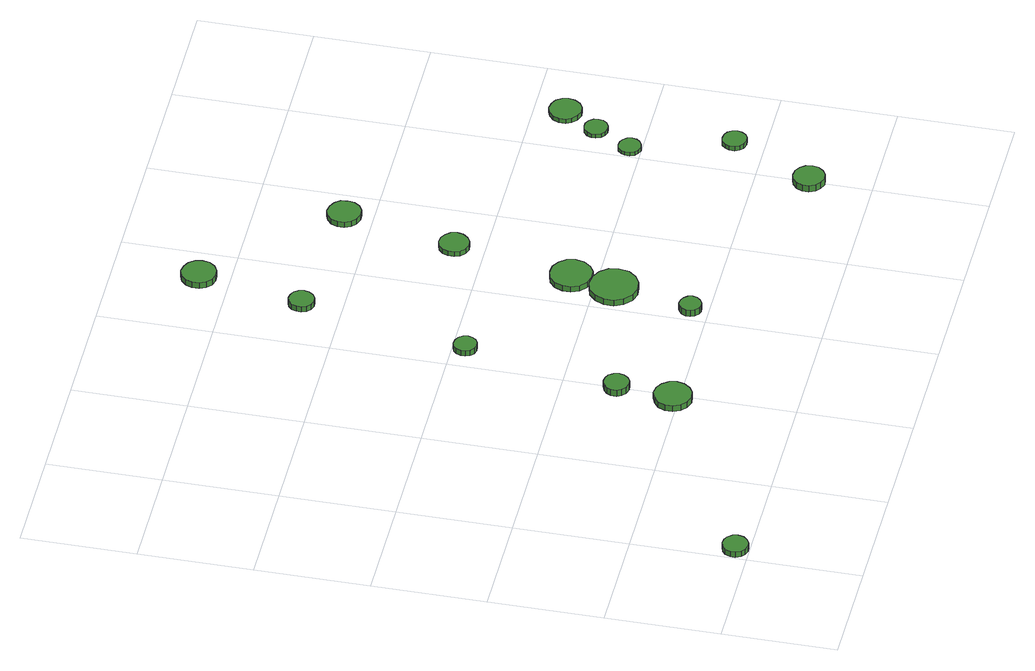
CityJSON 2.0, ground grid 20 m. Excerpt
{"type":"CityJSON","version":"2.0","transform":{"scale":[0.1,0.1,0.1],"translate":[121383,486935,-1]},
"CityObjects":{
"tree1":{"type":"SolitaryVegetationObject","attributes":{"function":"something"},"geometry":[{"type":"MultiSurface","lod":"1","boundaries":[[[0,1,2,3,4,5,6,7,8,9,10,11,12,13,14]],[[15,16,17,18,19,20,21,22,23,24,25,26,27,28,29]],[[0,29,28,1]],[[1,28,27,2]],[[2,27,26,3]],[[3,26,25,4]],[[4,25,24,5]],[[5,24,23,6]],[[6,23,22,7]],[[7,22,21,8]],[[8,21,20,9]],[[9,20,19,10]],[[10,19,18,11]],[[11,18,17,12]],[[12,17,16,13]],[[13,16,15,14]],[[14,15,29,0]]]}]},
"tree2":{"type":"SolitaryVegetationObject","attributes":{"function":"something"},"geometry":[{"type":"MultiSurface","lod":"1","boundaries":[[[30,31,32,33,34,35,36,37,38,39,40,41,42,43,44]],[[45,46,47,48,49,50,51,52,53,54,55,56,57,58,59]],[[30,59,58,31]],[[31,58,57,32]],[[32,57,56,33]],[[33,56,55,34]],[[34,55,54,35]],[[35,54,53,36]],[[36,53,52,37]],[[37,52,51,38]],[[38,51,50,39]],[[39,50,49,40]],[[40,49,48,41]],[[41,48,47,42]],[[42,47,46,43]],[[43,46,45,44]],[[44,45,59,30]]]}]},
"tree3":{"type":"SolitaryVegetationObject","attributes":{"function":"something"},"geometry":[{"type":"MultiSurface","lod":"1","boundaries":[[[60,61,62,63,64,65,66,67,68,69,70,71,72,73,74]],[[75,76,77,78,79,80,81,82,83,84,85,86,87,88,89]],[[60,89,88,61]],[[61,88,87,62]],[[62,87,86,63]],[[63,86,85,64]],[[64,85,84,65]],[[65,84,83,66]],[[66,83,82,67]],[[67,82,81,68]],[[68,81,80,69]],[[69,80,79,70]],[[70,79,78,71]],[[71,78,77,72]],[[72,77,76,73]],[[73,76,75,74]],[[74,75,89,60]]]}]},
"tree4":{"type":"SolitaryVegetationObject","attributes":{"function":"something"},"geometry":[{"type":"MultiSurface","lod":"1","boundaries":[[[90,91,92,93,94,95,96,97,98,99,100,101,102,103,104]],[[105,106,107,108,109,110,111,112,113,114,115,116,117,118,119]],[[90,119,118,91]],[[91,118,117,92]],[[92,117,116,93]],[[93,116,115,94]],[[94,115,114,95]],[[95,114,113,96]],[[96,113,112,97]],[[97,112,111,98]],[[98,111,110,99]],[[99,110,109,100]],[[100,109,108,101]],[[101,108,107,102]],[[102,107,106,103]],[[103,106,105,104]],[[104,105,119,90]]]}]},
"tree5":{"type":"SolitaryVegetationObject","attributes":{"function":"something"},"geometry":[{"type":"MultiSurface","lod":"1","boundaries":[[[120,121,122,123,124,125,126,127,128,129,130,131,132,133,134]],[[135,136,137,138,139,140,141,142,143,144,145,146,147,148,149]],[[120,149,148,121]],[[121,148,147,122]],[[122,147,146,123]],[[123,146,145,124]],[[124,145,144,125]],[[125,144,143,126]],[[126,143,142,127]],[[127,142,141,128]],[[128,141,140,129]],[[129,140,139,130]],[[130,139,138,131]],[[131,138,137,132]],[[132,137,136,133]],[[133,136,135,134]],[[134,135,149,120]]]}]},
"tree6":{"type":"SolitaryVegetationObject","attributes":{"function":"something"},"geometry":[{"type":"MultiSurface","lod":"1","boundaries":[[[150,151,152,153,154,155,156,157,158,159,160,161,162,163,164]],[[165,166,167,168,169,170,171,172,173,174,175,176,177,178,179]],[[150,179,178,151]],[[151,178,177,152]],[[152,177,176,153]],[[153,176,175,154]],[[154,175,174,155]],[[155,174,173,156]],[[156,173,172,157]],[[157,172,171,158]],[[158,171,170,159]],[[159,170,169,160]],[[160,169,168,161]],[[161,168,167,162]],[[162,167,166,163]],[[163,166,165,164]],[[164,165,179,150]]]}]},
"tree7":{"type":"SolitaryVegetationObject","attributes":{"function":"something"},"geometry":[{"type":"MultiSurface","lod":"1","boundaries":[[[180,181,182,183,184,185,186,187,188,189,190,191,192,193,194]],[[195,196,197,198,199,200,201,202,203,204,205,206,207,208,209]],[[180,209,208,181]],[[181,208,207,182]],[[182,207,206,183]],[[183,206,205,184]],[[184,205,204,185]],[[185,204,203,186]],[[186,203,202,187]],[[187,202,201,188]],[[188,201,200,189]],[[189,200,199,190]],[[190,199,198,191]],[[191,198,197,192]],[[192,197,196,193]],[[193,196,195,194]],[[194,195,209,180]]]}]},
"tree8":{"type":"SolitaryVegetationObject","attributes":{"function":"something"},"geometry":[{"type":"MultiSurface","lod":"1","boundaries":[[[210,211,212,213,214,215,216,217,218,219,220,221,222,223,224]],[[225,226,227,228,229,230,231,232,233,234,235,236,237,238,239]],[[210,239,238,211]],[[211,238,237,212]],[[212,237,236,213]],[[213,236,235,214]],[[214,235,234,215]],[[215,234,233,216]],[[216,233,232,217]],[[217,232,231,218]],[[218,231,230,219]],[[219,230,229,220]],[[220,229,228,221]],[[221,228,227,222]],[[222,227,226,223]],[[223,226,225,224]],[[224,225,239,210]]]}]},
"tree9":{"type":"SolitaryVegetationObject","attributes":{"function":"something"},"geometry":[{"type":"MultiSurface","lod":"1","boundaries":[[[240,241,242,243,244,245,246,247,248,249,250,251,252,253,254]],[[255,256,257,258,259,260,261,262,263,264,265,266,267,268,269]],[[240,269,268,241]],[[241,268,267,242]],[[242,267,266,243]],[[243,266,265,244]],[[244,265,264,245]],[[245,264,263,246]],[[246,263,262,247]],[[247,262,261,248]],[[248,261,260,249]],[[249,260,259,250]],[[250,259,258,251]],[[251,258,257,252]],[[252,257,256,253]],[[253,256,255,254]],[[254,255,269,240]]]}]},
"tree10":{"type":"SolitaryVegetationObject","attributes":{"function":"something"},"geometry":[{"type":"MultiSurface","lod":"1","boundaries":[[[270,271,272,273,274,275,276,277,278,279,280,281,282,283,284]],[[285,286,287,288,289,290,291,292,293,294,295,296,297,298,299]],[[270,299,298,271]],[[271,298,297,272]],[[272,297,296,273]],[[273,296,295,274]],[[274,295,294,275]],[[275,294,293,276]],[[276,293,292,277]],[[277,292,291,278]],[[278,291,290,279]],[[279,290,289,280]],[[280,289,288,281]],[[281,288,287,282]],[[282,287,286,283]],[[283,286,285,284]],[[284,285,299,270]]]}]},
"tree11":{"type":"SolitaryVegetationObject","attributes":{"function":"something"},"geometry":[{"type":"MultiSurface","lod":"1","boundaries":[[[300,301,302,303,304,305,306,307,308,309,310,311,312,313,314]],[[315,316,317,318,319,320,321,322,323,324,325,326,327,328,329]],[[300,329,328,301]],[[301,328,327,302]],[[302,327,326,303]],[[303,326,325,304]],[[304,325,324,305]],[[305,324,323,306]],[[306,323,322,307]],[[307,322,321,308]],[[308,321,320,309]],[[309,320,319,310]],[[310,319,318,311]],[[311,318,317,312]],[[312,317,316,313]],[[313,316,315,314]],[[314,315,329,300]]]}]},
"tree12":{"type":"SolitaryVegetationObject","attributes":{"function":"something"},"geometry":[{"type":"MultiSurface","lod":"1","boundaries":[[[330,331,332,333,334,335,336,337,338,339,340,341,342,343,344]],[[345,346,347,348,349,350,351,352,353,354,355,356,357,358,359]],[[330,359,358,331]],[[331,358,357,332]],[[332,357,356,333]],[[333,356,355,334]],[[334,355,354,335]],[[335,354,353,336]],[[336,353,352,337]],[[337,352,351,338]],[[338,351,350,339]],[[339,350,349,340]],[[340,349,348,341]],[[341,348,347,342]],[[342,347,346,343]],[[343,346,345,344]],[[344,345,359,330]]]}]},
"tree13":{"type":"SolitaryVegetationObject","attributes":{"function":"something"},"geometry":[{"type":"MultiSurface","lod":"1","boundaries":[[[360,361,362,363,364,365,366,367,368,369,370,371,372,373,374]],[[375,376,377,378,379,380,381,382,383,384,385,386,387,388,389]],[[360,389,388,361]],[[361,388,387,362]],[[362,387,386,363]],[[363,386,385,364]],[[364,385,384,365]],[[365,384,383,366]],[[366,383,382,367]],[[367,382,381,368]],[[368,381,380,369]],[[369,380,379,370]],[[370,379,378,371]],[[371,378,377,372]],[[372,377,376,373]],[[373,376,375,374]],[[374,375,389,360]]]}]},
"tree14":{"type":"SolitaryVegetationObject","attributes":{"function":"something"},"geometry":[{"type":"MultiSurface","lod":"1","boundaries":[[[390,391,392,393,394,395,396,397,398,399,400,401,402,403,404]],[[405,406,407,408,409,410,411,412,413,414,415,416,417,418,419]],[[390,419,418,391]],[[391,418,417,392]],[[392,417,416,393]],[[393,416,415,394]],[[394,415,414,395]],[[395,414,413,396]],[[396,413,412,397]],[[397,412,411,398]],[[398,411,410,399]],[[399,410,409,400]],[[400,409,408,401]],[[401,408,407,402]],[[402,407,406,403]],[[403,406,405,404]],[[404,405,419,390]]]}]},
"tree15":{"type":"SolitaryVegetationObject","attributes":{"function":"something"},"geometry":[{"type":"MultiSurface","lod":"1","boundaries":[[[420,421,422,423,424,425,426,427,428,429,430,431,432,433,434]],[[435,436,437,438,439,440,441,442,443,444,445,446,447,448,449]],[[420,449,448,421]],[[421,448,447,422]],[[422,447,446,423]],[[423,446,445,424]],[[424,445,444,425]],[[425,444,443,426]],[[426,443,442,427]],[[427,442,441,428]],[[428,441,440,429]],[[429,440,439,430]],[[430,439,438,431]],[[431,438,437,432]],[[432,437,436,433]],[[433,436,435,434]],[[434,435,449,420]]]}]},
"tree16":{"type":"SolitaryVegetationObject","attributes":{"function":"something"},"geometry":[{"type":"MultiSurface","lod":"1","boundaries":[[[450,451,452,453,454,455,456,457,458,459,460,461,462,463,464]],[[465,466,467,468,469,470,471,472,473,474,475,476,477,478,479]],[[450,479,478,451]],[[451,478,477,452]],[[452,477,476,453]],[[453,476,475,454]],[[454,475,474,455]],[[455,474,473,456]],[[456,473,472,457]],[[457,472,471,458]],[[458,471,470,459]],[[459,470,469,460]],[[460,469,468,461]],[[461,468,467,462]],[[462,467,466,463]],[[463,466,465,464]],[[464,465,479,450]]]}]}
},
"vertices":[
[50,25,17],[48,34,17],[42,42,17],[34,46,17],[25,47,17],[16,44,17],[9,38,17],[5,29,17],[5,20,17],[9,11,17],[16,5,17],[25,2,17],[34,3,17],[42,8,17],[48,15,17],[48,15,6],[42,8,6],[34,3,6],[25,2,6],[16,5,6],[9,11,6],[5,20,6],[5,29,6],[9,38,6],[16,44,6],[25,47,6],[34,46,6],[42,42,6],[48,34,6],[50,25,6],
[413,208,27],[410,221,27],[402,232,27],[391,239,27],[377,241,27],[364,236,27],[354,227,27],[348,215,27],[348,201,27],[354,189,27],[364,180,27],[377,175,27],[391,177,27],[402,184,27],[410,195,27],[410,195,15],[402,184,15],[391,177,15],[377,175,15],[364,180,15],[354,189,15],[348,201,15],[348,215,15],[354,227,15],[364,236,15],[377,241,15],[391,239,15],[402,232,15],[410,221,15],[413,208,15],
[418,308,23],[416,317,23],[411,325,23],[403,329,23],[394,330,23],[385,327,23],[378,321,23],[374,313,23],[374,303,23],[378,295,23],[385,289,23],[394,286,23],[403,287,23],[411,292,23],[416,299,23],[416,299,10],[411,292,10],[403,287,10],[394,286,10],[385,289,10],[378,295,10],[374,303,10],[374,313,10],[378,321,10],[385,327,10],[394,330,10],[403,329,10],[411,325,10],[416,317,10],[418,308,10],
[469,578,17],[467,586,17],[462,593,17],[455,597,17],[446,598,17],[438,596,17],[432,590,17],[429,582,17],[429,574,17],[432,566,17],[438,561,17],[446,558,17],[455,559,17],[462,563,17],[467,570,17],[467,570,6],[462,563,6],[455,559,6],[446,558,6],[438,561,6],[432,566,6],[429,574,6],[429,582,6],[432,590,6],[438,596,6],[446,598,6],[455,597,6],[462,593,6],[467,586,6],[469,578,6],
[644,231,23],[642,239,23],[637,245,23],[630,249,23],[622,250,23],[615,247,23],[609,242,23],[606,235,23],[606,227,23],[609,220,23],[615,214,23],[622,212,23],[630,213,23],[637,217,23],[642,223,23],[642,223,10],[637,217,10],[630,213,10],[622,212,10],[615,214,10],[609,220,10],[606,227,10],[606,235,10],[609,242,10],[615,247,10],[622,250,10],[630,249,10],[637,245,10],[642,239,10],[644,231,10],
[693,368,19],[690,385,19],[679,399,19],[664,407,19],[647,409,19],[630,404,19],[617,392,19],[610,376,19],[610,359,19],[617,343,19],[630,331,19],[647,326,19],[664,328,19],[679,336,19],[690,350,19],[690,350,7],[679,336,7],[664,328,7],[647,326,7],[630,331,7],[617,343,7],[610,359,7],[610,376,7],[617,392,7],[630,404,7],[647,409,7],[664,407,7],[679,399,7],[690,385,7],[693,368,7],
[528,871,17],[526,880,17],[521,888,17],[513,892,17],[504,893,17],[495,891,17],[488,884,17],[485,876,17],[485,867,17],[488,858,17],[495,852,17],[504,849,17],[513,850,17],[521,855,17],[526,862,17],[526,862,6],[521,855,6],[513,850,6],[504,849,6],[495,852,6],[488,858,6],[485,867,6],[485,876,6],[488,884,6],[495,891,6],[504,893,6],[513,892,6],[521,888,6],[526,880,6],[528,871,6],
[704,444,17],[701,459,17],[692,471,17],[679,479,17],[664,480,17],[649,476,17],[638,466,17],[632,452,17],[632,437,17],[638,423,17],[649,413,17],[664,408,17],[679,409,17],[692,417,17],[701,429,17],[701,429,6],[692,417,6],[679,409,6],[664,408,6],[649,413,6],[638,423,6],[632,437,6],[632,452,6],[638,466,6],[649,476,6],[664,480,6],[679,479,6],[692,471,6],[701,459,6],[704,444,6],
[568,1054,18],[566,1066,18],[558,1076,18],[547,1082,18],[535,1084,18],[523,1080,18],[514,1071,18],[509,1060,18],[509,1047,18],[514,1036,18],[523,1028,18],[535,1024,18],[547,1025,18],[558,1031,18],[566,1041,18],[566,1041,6],[558,1031,6],[547,1025,6],[535,1024,6],[523,1028,6],[514,1036,6],[509,1047,6],[509,1060,6],[514,1071,6],[523,1080,6],[535,1084,6],[547,1082,6],[558,1076,6],[566,1066,6],[568,1054,6],
[733,653,16],[731,664,16],[724,672,16],[715,678,16],[704,679,16],[694,676,16],[686,668,16],[682,659,16],[682,648,16],[686,638,16],[694,631,16],[704,627,16],[715,628,16],[724,634,16],[731,643,16],[731,643,6],[724,634,6],[715,628,6],[704,627,6],[694,631,6],[686,638,6],[682,648,6],[682,659,6],[686,668,6],[694,676,6],[704,679,6],[715,678,6],[724,672,6],[731,664,6],[733,653,6],
[775,850,17],[773,862,17],[766,871,17],[755,877,17],[743,879,17],[732,875,17],[723,867,17],[718,856,17],[718,844,17],[723,833,17],[732,825,17],[743,821,17],[755,822,17],[766,828,17],[773,838,17],[773,838,6],[766,828,6],[755,822,6],[743,821,6],[732,825,6],[723,833,6],[718,844,6],[718,856,6],[723,867,6],[732,875,6],[743,879,6],[755,877,6],[766,871,6],[773,862,6],[775,850,6],
[1023,108,23],[1021,119,23],[1014,128,23],[1005,134,23],[993,135,23],[983,132,23],[974,124,23],[970,114,23],[970,103,23],[974,92,23],[983,85,23],[993,81,23],[1005,82,23],[1014,88,23],[1021,97,23],[1021,97,10],[1014,88,10],[1005,82,10],[993,81,10],[983,85,10],[974,92,10],[970,103,10],[970,114,10],[974,124,10],[983,132,10],[993,135,10],[1005,134,10],[1014,128,10],[1021,119,10],[1023,108,10],
[1042,421,14],[1040,429,14],[1035,435,14],[1028,439,14],[1020,440,14],[1012,438,14],[1006,432,14],[1003,425,14],[1003,417,14],[1006,409,14],[1012,404,14],[1020,401,14],[1028,402,14],[1035,406,14],[1040,413,14],[1040,413,7],[1035,406,7],[1028,402,7],[1020,401,7],[1012,404,7],[1006,409,7],[1003,417,7],[1003,425,7],[1006,432,7],[1012,438,7],[1020,440,7],[1028,439,7],[1035,435,7],[1040,429,7],[1042,421,7],
[1095,252,16],[1093,261,16],[1088,268,16],[1081,272,16],[1072,273,16],[1063,271,16],[1057,265,16],[1053,257,16],[1053,248,16],[1057,240,16],[1063,234,16],[1072,231,16],[1081,232,16],[1088,236,16],[1093,244,16],[1093,244,7],[1088,236,7],[1081,232,7],[1072,231,7],[1063,234,7],[1057,240,7],[1053,248,7],[1053,257,7],[1057,265,7],[1063,271,7],[1072,273,7],[1081,272,7],[1088,268,7],[1093,261,7],[1095,252,7],
[1078,486,14],[1077,494,14],[1072,501,14],[1064,506,14],[1056,506,14],[1048,504,14],[1041,498,14],[1038,490,14],[1038,482,14],[1041,474,14],[1048,468,14],[1056,466,14],[1064,467,14],[1072,471,14],[1077,478,14],[1077,478,6],[1072,471,6],[1064,467,6],[1056,466,6],[1048,468,6],[1041,474,6],[1038,482,6],[1038,490,6],[1041,498,6],[1048,504,6],[1056,506,6],[1064,506,6],[1072,501,6],[1077,494,6],[1078,486,6],
[1120,546,15],[1118,557,15],[1111,567,15],[1101,572,15],[1090,574,15],[1079,570,15],[1070,562,15],[1065,552,15],[1065,540,15],[1070,530,15],[1079,522,15],[1090,518,15],[1101,519,15],[1111,525,15],[1118,535,15],[1118,535,6],[1111,525,6],[1101,519,6],[1090,518,6],[1079,522,6],[1070,530,6],[1065,540,6],[1065,552,6],[1070,562,6],[1079,570,6],[1090,574,6],[1101,572,6],[1111,567,6],[1118,557,6],[1120,546,6]
]}
